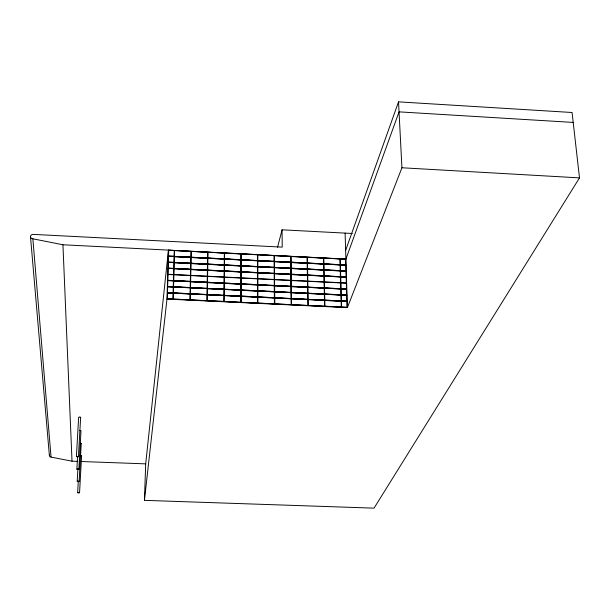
<?xml version="1.0" encoding="UTF-8"?>
<svg xmlns="http://www.w3.org/2000/svg" width="610" height="610" viewBox="0 0 610 610"><rect width="100%" height="100%" fill="white"/><g stroke="black" fill="none" stroke-linecap="round" stroke-linejoin="round"><path stroke-width="0.91" d="M241.064 296.361L241.019 302.308L241.064 296.361L257.588 297.146L257.572 303.094L224.129 301.515L224.206 295.553L240.759 296.346L240.737 302.232M241.095 290.23L241.064 296.086L257.572 296.948L241.064 296.086L241.08 290.299L257.58 291.023L257.572 296.948M241.08 290.024L241.118 284.123L257.572 284.923L257.565 290.817L241.08 290.024L241.118 284.123M241.11 283.917L241.148 278.038L241.11 283.917L257.572 284.649L257.572 278.846L241.133 278.107M241.163 271.785L241.209 265.952L257.565 266.768L257.55 272.594L241.163 271.785L241.209 265.952M241.232 259.944L241.209 265.685L257.542 266.57L241.209 265.685L241.225 260.012L257.557 260.76L257.542 266.57M241.263 253.958L241.24 259.677L257.542 260.569L241.24 259.677L241.247 254.035L257.55 254.782L257.542 260.569M224.266 289.422L224.19 295.354L240.752 296.14L240.79 290.215L224.266 289.422L240.79 290.215M224.327 283.307L224.259 289.216L240.782 290.009L240.82 284.108L224.32 283.375L240.82 284.108M240.805 283.909L240.851 278.023L224.381 277.291L224.32 283.109L240.805 283.909L224.335 283.04M240.881 271.969L240.836 277.825L224.381 277.024L224.457 271.16L240.881 271.969L224.457 271.16M224.518 265.121L224.45 270.962L240.866 271.77L240.912 265.937L224.51 265.19L240.912 265.937M224.579 259.113L224.51 264.923L240.897 265.739L240.942 259.929L224.579 259.113L240.942 259.929M240.927 259.738L240.965 253.943L224.632 253.188L224.571 258.914L240.927 259.738L224.587 258.846M241.133 277.84L241.179 271.984L257.565 272.792L257.557 278.648L241.133 277.84L241.179 271.984L257.565 272.792M207.308 294.752L207.202 300.707L223.824 301.5L223.9 295.537L207.293 294.813L223.9 295.537M207.4 288.606L207.301 294.546L223.893 295.339L223.969 289.407L207.392 288.675L223.969 289.407M207.499 282.491L207.4 288.4L223.954 289.201L224.03 283.292L207.492 282.56L224.03 283.292M224.023 283.093L224.091 277.207L207.598 276.399L207.492 282.285L224.03 283.025L207.492 282.285M224.16 271.145L224.083 277.009L207.591 276.2L207.697 270.329L224.16 271.145L207.697 270.329M207.796 264.29L207.69 270.131L224.144 270.947L224.221 265.106L207.781 264.359L224.221 265.106M207.888 258.274L207.789 264.092L224.213 264.908L224.282 259.097L207.888 258.274L224.282 259.097M224.274 258.899L224.35 253.104L207.987 252.281L207.888 258.076L224.289 258.831L207.888 258.076M190.366 293.944L190.228 299.906L206.897 300.7L207.004 294.737L190.358 294.005L207.004 294.737M190.503 287.79L190.366 293.738L206.996 294.531L207.103 288.591L190.495 287.859L207.103 288.591M190.633 281.667L190.495 287.592L207.095 288.385L207.202 282.476L190.625 281.736L207.202 282.476M207.194 282.27L207.301 276.383L190.77 275.575L190.633 281.469L207.209 282.209L190.633 281.469M207.4 270.314L207.293 276.185L190.762 275.377L190.899 269.498L207.4 270.314L190.892 269.574M191.029 263.451L190.899 269.3L207.392 270.116L207.499 264.275L191.022 263.528L207.499 264.275M207.583 258.06L191.159 257.237L207.583 258.06L207.69 252.265L191.296 251.434L191.029 263.261L207.492 264.077L207.591 258.259L191.151 257.504L207.591 258.259M173.392 293.128L173.225 299.098L189.923 299.891L190.068 293.928L173.385 293.196L190.068 293.928M173.56 286.974L173.392 292.922L190.061 293.723L190.198 287.775L173.553 287.043L190.198 287.775M173.736 280.852L173.56 286.776L190.198 287.577L190.335 281.652L173.736 280.852L190.335 281.652M190.328 281.454L190.465 275.56L173.903 274.744L173.728 280.646L190.343 281.385L173.728 280.646M190.602 269.49L190.465 275.362L173.896 274.546L174.064 268.667L190.602 269.49L174.064 268.667M174.231 262.62L174.064 268.469L190.594 269.292L190.732 263.436L174.224 262.689L190.732 263.436M174.399 256.589L174.231 262.422L190.732 263.245L190.861 257.42L174.391 256.665L190.861 257.42M190.861 257.222L190.999 251.419L174.567 250.588L174.399 256.398L190.869 257.153L174.399 256.398M167.475 292.846L167.292 298.824L172.92 299.091L173.087 293.113L167.468 292.914L173.087 293.113M167.658 286.692L167.475 292.64L173.087 292.907L173.263 286.959L167.651 286.761L173.263 286.959M167.834 280.562L167.658 286.486L173.263 286.761L173.431 280.836L167.834 280.562L173.431 280.836M173.431 280.63L173.598 274.736L168.009 274.531L167.834 280.364L173.431 280.63L167.841 280.295M173.766 268.659L173.598 274.531L168.017 274.256L168.2 268.377L173.766 268.659L168.2 268.377M168.375 262.33L168.2 268.179L173.766 268.461L173.934 262.605L168.368 262.399L173.934 262.605M168.551 256.299L168.375 262.132L173.934 262.407L174.102 256.574L168.543 256.368L174.102 256.574M174.102 256.383L174.262 250.573L168.726 250.291L168.551 256.101L174.109 256.314L168.551 256.101M345.641 250.374L398.528 101.855L572.081 112.499L579.5 177.876L374.037 508.145L144.433 500.353L166.98 299.083L168.429 250.176L345.885 259.151L399.047 111.859L573.202 122.427M144.433 500.353L145.698 463.859L168.436 250.1M78.438 456.692L80.65 417.339L79.635 416.943L78.644 417.263L76.403 456.615L78.438 456.692L76.403 456.615M80.284 443.173L81.244 443.539L79.14 481.282L78.438 481.549L77.211 481.214L77.897 468.945L78.858 469.273L76.868 469.204L77.561 456.982M78.858 469.273L81.016 430.744L79.536 430.393M80.192 455.365L81.603 455.685L79.552 492.674L78.858 492.933L77.661 492.613L78.301 481.229M168.375 262.132L173.934 262.407M168.2 268.179L173.766 268.461M167.658 286.486L173.263 286.761M167.475 292.64L173.087 292.907M167.292 298.824L172.92 299.091M174.231 262.422L190.732 263.245M174.064 268.469L190.61 269.216M173.56 286.776L190.198 287.577M173.392 292.922L190.061 293.723M173.225 299.098L189.939 299.823M191.029 263.261L207.492 264.077M190.899 269.3L207.392 270.116M190.495 287.592L207.095 288.385M190.366 293.738L206.996 294.531M190.228 299.906L206.897 300.7M207.789 264.092L224.213 264.908M207.69 270.131L224.144 270.947M207.4 288.4L223.969 289.132M207.301 294.546L223.893 295.339M207.202 300.707L223.839 301.431M224.51 264.923L240.897 265.739M224.45 270.962L240.881 271.702M224.259 289.216L240.782 290.009M224.206 295.553L240.759 296.346M224.19 295.354L240.752 296.14M224.129 301.515L257.572 303.094M257.557 260.76L241.225 260.012M257.855 260.775L274.134 261.598L257.855 260.775L257.839 266.585L274.172 267.325L257.839 266.585M257.839 260.584L274.134 261.332L257.839 260.584L257.847 254.797L274.096 255.62L274.119 261.4M257.565 266.768L241.194 266.021M257.855 266.784L274.172 267.592L257.855 266.784L257.847 272.609L274.21 273.349L257.847 272.609M257.55 272.594L241.179 271.717M257.862 272.807L274.218 273.615L257.862 272.807L257.855 278.656L274.233 279.464L274.218 273.615M257.572 284.923L241.11 284.191M257.877 284.939L274.294 285.732L257.877 284.939L257.862 290.833L274.332 291.557L257.862 290.833M257.855 284.733L274.294 285.465L257.855 284.733L257.87 278.861L274.256 279.662L274.271 285.533M257.565 290.817L241.095 289.956M257.58 291.023L241.08 290.299M257.877 291.039L274.332 291.832L257.877 291.039L257.87 296.956L274.37 297.68L257.87 296.956M257.588 297.146L241.049 296.429M257.87 297.23L274.37 297.947L274.393 303.894L257.877 303.109L257.885 297.161L274.37 297.947M257.877 303.109L274.409 303.826M274.378 255.704L274.416 261.415L290.68 262.163L290.612 256.459L274.378 255.704L274.416 261.415M277.542 247.271L282.064 229.81L352.344 233.485M274.454 267.409L274.431 261.614L290.68 262.422L290.734 268.225L274.454 267.409L274.416 261.682L290.68 262.422M274.492 273.699L290.825 274.431L290.878 280.28L274.531 279.479L274.492 273.699L290.825 274.431M274.492 273.433L274.469 267.607L290.756 268.415L290.802 274.233L274.492 273.433L274.454 267.676L290.756 268.415M274.531 279.746L274.569 285.549L290.97 286.273L290.901 280.478L274.531 279.746L274.569 285.549M274.531 279.479L274.508 273.631M274.576 285.815L290.97 286.54L291.023 292.434L274.614 291.641L274.576 285.815L290.97 286.54M274.614 291.908L291.046 292.632L291.1 298.549L274.652 297.764L274.614 291.908L291.046 292.632M274.614 291.641L274.591 285.747M274.652 298.031L291.123 298.748L291.168 304.687L274.691 303.902L274.652 298.031L291.123 298.748M274.652 297.764L274.63 291.847M274.691 303.902L274.668 297.962M290.886 256.543L290.97 262.178L307.165 263.055L290.97 262.178L290.886 256.543L307.082 257.29L307.165 263.055M290.955 262.506L307.188 263.253L307.265 269.048L291.023 268.24L290.955 262.506L307.188 263.253M290.734 268.225L274.469 267.34M291.031 268.499L307.295 269.239L307.371 275.057L291.1 274.248L291.031 268.499L307.295 269.239M291.023 268.24L290.978 262.437M290.802 274.233L274.508 273.364M291.1 274.515L307.402 275.255L307.478 281.088L291.176 280.295L291.1 274.515L307.402 275.255M291.176 280.295L291.123 274.447M291.176 280.562L291.267 286.288L307.585 287.15L291.267 286.288L291.176 280.562L307.509 281.286L307.585 287.15M291.023 292.434L274.63 291.572M291.321 292.716L307.722 293.44L307.806 299.342L291.397 298.557L291.321 292.716L307.722 293.44M291.321 292.449L291.267 286.555L307.615 287.348L307.699 293.235L291.321 292.449L291.252 286.624L307.615 287.348M291.1 298.549L274.668 297.695M291.397 298.831L307.829 299.548L307.913 305.48L291.473 304.703L291.397 298.831L307.829 299.548M291.168 304.687L274.706 303.841M291.473 304.703L291.42 298.763M307.486 263.268L323.658 264.077L307.486 263.268L307.562 269.056L323.773 269.864L323.658 264.077M307.455 263.07L323.651 263.817L307.455 263.07L307.379 257.306L323.521 258.121L323.628 263.886M307.265 269.048L291.046 268.171M307.592 269.254L323.796 270.062L307.592 269.254L307.669 275.072L323.933 275.804L307.669 275.072M307.562 269.056L323.796 269.795M307.371 275.057L291.123 274.18L291.046 268.43M307.699 275.27L323.94 276.071L307.699 275.27L307.775 281.103L324.047 281.904L323.94 276.071M307.882 287.165L324.215 287.889L307.882 287.165L307.806 281.301L324.078 282.102L324.192 287.958M307.913 287.363L324.223 288.156L307.913 287.363L307.997 293.25L324.352 293.967L307.997 293.25M307.699 293.235L291.344 292.381M308.019 293.448L324.36 294.241L308.019 293.448L308.103 299.358L324.497 300.074L308.103 299.358M307.806 299.342L291.412 298.496L291.344 292.647M308.126 299.563L324.505 300.341L308.126 299.563L308.21 305.496L324.619 306.273L324.505 300.341M307.913 305.48L291.488 304.634M308.21 305.496L324.642 306.205M323.956 264.092L340.098 264.908L323.956 264.092L324.062 269.879L340.258 270.619L324.062 269.879M323.925 263.901L340.09 264.641L339.923 258.953L323.811 258.137L323.925 263.901L340.06 264.709M324.07 270.146L340.266 270.886L340.41 276.688L324.207 275.888L324.093 270.077L340.266 270.886M324.207 275.888L340.41 276.688M324.207 276.155L340.441 276.887L340.578 282.712L324.345 281.919L324.23 276.086L340.441 276.887M324.489 287.973L340.784 288.698L324.489 287.973L324.375 282.117L340.616 282.91L340.754 288.759M324.512 288.172L340.792 288.965L324.512 288.172L324.627 294.05L340.929 294.836L340.792 288.965M324.657 294.249L340.967 295.034L324.657 294.249L324.916 306.281L341.31 306.99L324.939 306.22M324.627 294.05L340.959 294.767M80.65 417.339L80.154 417.629M340.357 264.725L340.212 258.968L345.626 259.242L345.779 264.999L340.357 264.725L345.801 264.931M340.388 264.915L345.809 265.19L340.388 264.915L340.525 270.703L345.984 270.901L340.525 270.703M340.563 270.893L345.992 271.168L340.563 270.893L340.7 276.704L346.167 276.902L340.7 276.704M340.731 276.902L346.175 277.169L340.731 276.902L340.876 282.727L346.327 282.994L346.175 277.169M81.214 443.622L80.772 443.805M341.051 288.774L346.541 288.972L341.051 288.774L340.906 282.926L346.366 283.192L346.518 289.041M341.081 288.972L346.549 289.239L341.081 288.972L341.226 294.851L346.701 295.11L346.549 289.239M341.226 294.851L346.724 295.049M341.234 295.118L346.739 295.316L346.892 301.21L341.402 300.951L341.257 295.049L346.739 295.316M341.135 300.867L324.772 300.15L341.104 300.936L340.967 295.034M341.142 301.142L324.779 300.425L341.142 301.142L341.287 307.059M341.402 300.951L346.915 301.142M341.409 301.218L346.922 301.416L347.082 307.333L341.585 307.074L341.44 301.149L346.922 301.416M81.603 455.685L80.916 455.96M76.868 469.204L77.851 468.915M341.585 307.074L347.082 307.333M77.211 481.214L79.14 481.282M166.98 299.083L347.387 307.615L401.929 167.765L398.528 101.855M77.661 492.613L79.552 492.674M49.677 454.557A1.769 1.655 -9.2 0 0 51.049 457.096L72.018 461.183L77.683 461.389M80.52 461.488L145.698 463.859M241.125 283.856L257.572 284.649M274.591 285.48L290.97 286.273M282.064 229.81L282.224 247.126L33.199 234.385A2.539 2.211 -1.6 0 0 30.5 236.466A2.539 2.211 -1.6 0 0 32.864 238.8L62.944 244.77L345.916 259.082M274.431 261.347L290.68 262.163M401.929 167.765L579.5 177.876M30.5 236.749L49.387 455.586M32.864 238.8L51.049 457.096M62.944 244.77L72.018 461.183M345.108 233.112L347.387 307.615M345.809 265.19L345.962 270.97M345.992 271.168L346.144 276.971M340.098 264.908L340.235 270.688M323.796 270.062L323.91 275.873M324.223 288.156L324.329 294.035M324.36 294.241L324.474 300.143M274.134 261.598L274.157 267.394M274.172 267.592L274.195 273.417M274.294 285.732L274.309 291.626M274.332 291.832L274.355 297.749"/></g></svg>
